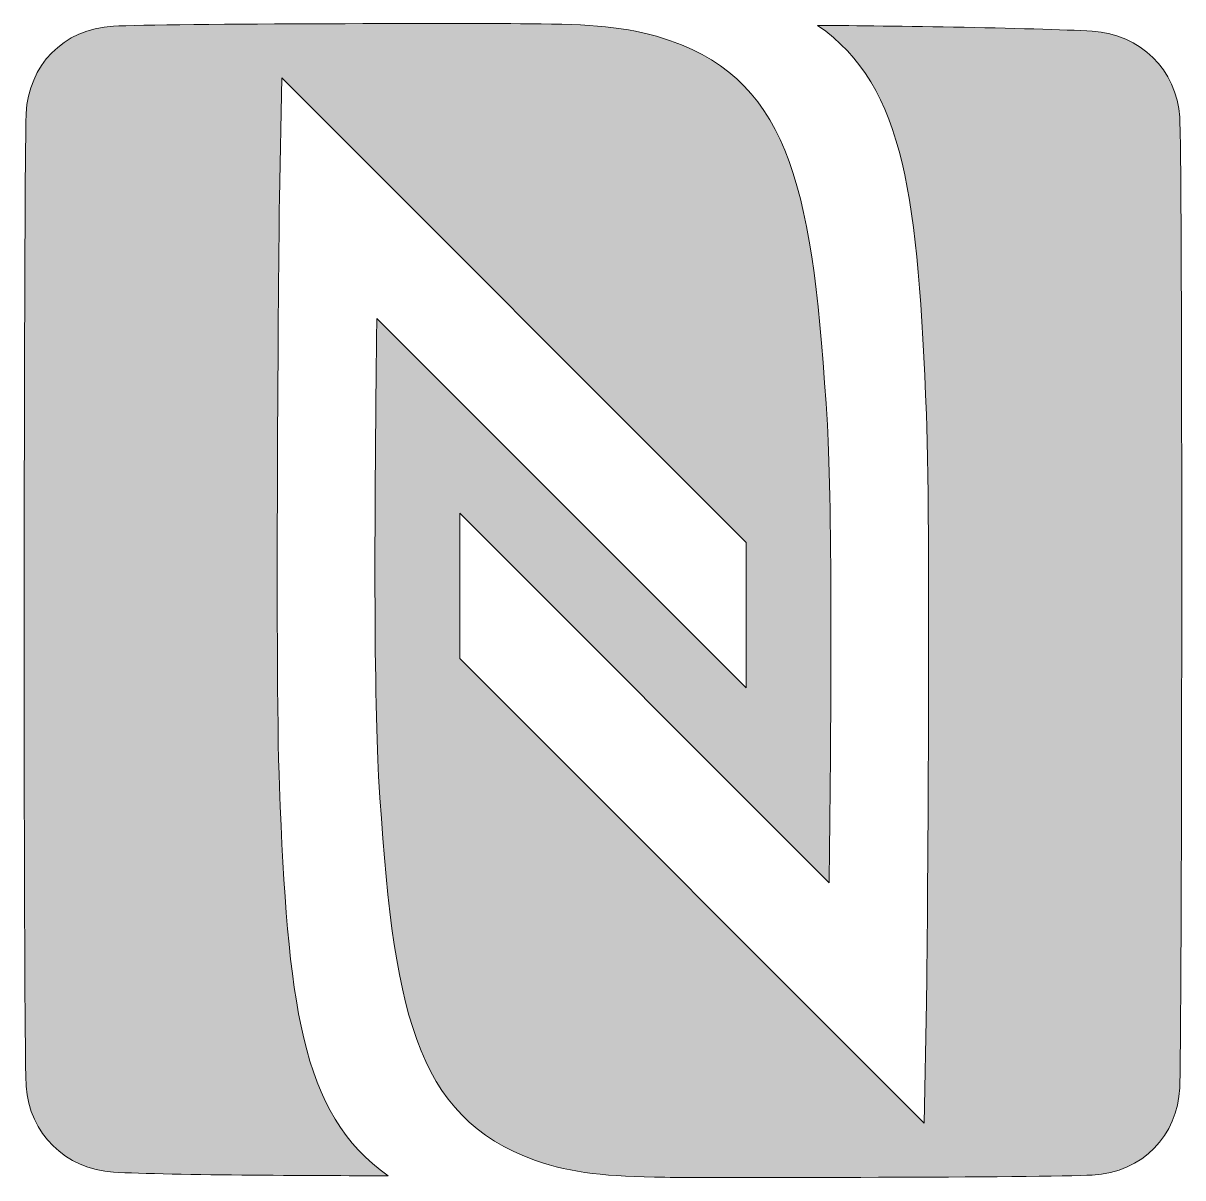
# Model space of a CAD drawing. Header units: millimetres. Extents: x 0 to 11.7, y 0 to 11.6.
import ezdxf

# ---------------------------------------------------------------- set-up
doc = ezdxf.new("R2010")
doc.units = ezdxf.units.MM
doc.header["$MEASUREMENT"] = 0
doc.layers.add('svg20675', color=7, linetype='Continuous')

# ---------------------------------------------------------------- blocks, each defined once
blk = doc.blocks.new('block 3')
at = {"layer": 'svg20675', "true_color": 0x1b395b}
h = blk.add_hatch(color=159, dxfattribs=at)
h.dxf.hatch_style = 2
edge = h.paths.add_edge_path()
edge.add_spline(control_points=[(11.649, 10.688), (11.619, 11.165), (11.253, 11.526), (10.767, 11.555), (10.231, 11.587), (8.498, 11.613), (7.999, 11.613), (8.89, 10.999), (9.011, 9.841), (9.095, 7.692), (9.144, 6.418), (9.1, 1.954), (9.097, 1.764), (9.097, 1.764), (9.074, 0.547), (9.074, 0.547), (9.074, 0.547), (4.392, 5.23), (4.392, 5.23), (4.392, 5.23), (4.392, 6.695), (4.392, 6.695), (4.392, 6.695), (8.114, 2.972), (8.114, 2.972), (8.125, 3.709), (8.133, 4.67), (8.133, 5.548), (8.133, 6.404), (8.121, 7.179), (8.097, 7.587), (7.956, 9.931), (7.738, 11.028), (6.515, 11.459), (6.141, 11.59), (5.792, 11.621), (5.211, 11.629), (4.73, 11.636), (1.385, 11.632), (0.901, 11.606), (0.389, 11.579), (0.044, 11.207), (0.02, 10.726), (-0.003, 10.252), (-0.01, 1.403), (0.02, 0.921), (0.051, 0.444), (0.417, 0.083), (0.901, 0.054), (1.438, 0.022), (3.172, 0.018), (3.67, 0.018), (2.779, 0.633), (2.658, 1.79), (2.573, 3.94), (2.525, 5.213), (2.57, 9.678), (2.573, 9.867), (2.573, 9.867), (2.596, 11.084), (2.596, 11.084), (2.596, 11.084), (7.278, 6.401), (7.278, 6.401), (7.278, 6.401), (7.278, 4.937), (7.278, 4.937), (7.278, 4.937), (3.555, 8.66), (3.555, 8.66), (3.546, 7.923), (3.536, 6.962), (3.536, 6.084), (3.536, 5.227), (3.549, 4.452), (3.573, 4.044), (3.713, 1.701), (3.931, 0.604), (5.154, 0.173), (5.529, 0.041), (5.878, 0.01), (6.459, 0.002), (6.939, -0.003), (10.285, -0.001), (10.767, 0.025), (11.281, 0.053), (11.626, 0.425), (11.649, 0.905), (11.672, 1.38), (11.68, 10.206), (11.649, 10.688)], knot_values=[0, 0, 0, 0, 0.352778, 0.352778, 0.352778, 0.705556, 0.705556, 0.705556, 1.058333, 1.058333, 1.058333, 1.411111, 1.411111, 1.411111, 1.763889, 1.763889, 1.763889, 2.116667, 2.116667, 2.116667, 2.469444, 2.469444, 2.469444, 2.822222, 2.822222, 2.822222, 3.175, 3.175, 3.175, 3.527778, 3.527778, 3.527778, 3.880556, 3.880556, 3.880556, 4.233333, 4.233333, 4.233333, 4.586111, 4.586111, 4.586111, 4.938889, 4.938889, 4.938889, 5.291667, 5.291667, 5.291667, 5.644444, 5.644444, 5.644444, 5.997222, 5.997222, 5.997222, 6.35, 6.35, 6.35, 6.702778, 6.702778, 6.702778, 7.055556, 7.055556, 7.055556, 7.408333, 7.408333, 7.408333, 7.761111, 7.761111, 7.761111, 8.113889, 8.113889, 8.113889, 8.466667, 8.466667, 8.466667, 8.819444, 8.819444, 8.819444, 9.172222, 9.172222, 9.172222, 9.525, 9.525, 9.525, 9.877778, 9.877778, 9.877778, 10.230556, 10.230556, 10.230556, 10.583333, 10.583333, 10.583333, 10.583333], degree=3, periodic=0)
edge.add_line((11.649, 10.688), (11.649, 10.688))
at = {"layer": 'svg20675', "lineweight": 0}
blk.add_open_spline([(11.649, 10.688), (11.619, 11.165), (11.253, 11.526), (10.767, 11.555), (10.231, 11.587), (8.498, 11.613), (7.999, 11.613), (8.89, 10.999), (9.011, 9.841), (9.095, 7.692), (9.144, 6.418), (9.1, 1.954), (9.097, 1.764), (9.097, 1.764), (9.074, 0.547), (9.074, 0.547), (9.074, 0.547), (4.392, 5.23), (4.392, 5.23), (4.392, 5.23), (4.392, 6.695), (4.392, 6.695), (4.392, 6.695), (8.114, 2.972), (8.114, 2.972), (8.125, 3.709), (8.133, 4.67), (8.133, 5.548), (8.133, 6.404), (8.121, 7.179), (8.097, 7.587), (7.956, 9.931), (7.738, 11.028), (6.515, 11.459), (6.141, 11.59), (5.792, 11.621), (5.211, 11.629), (4.73, 11.636), (1.385, 11.632), (0.901, 11.606), (0.389, 11.579), (0.044, 11.207), (0.02, 10.726), (-0.003, 10.252), (-0.01, 1.403), (0.02, 0.921), (0.051, 0.444), (0.417, 0.083), (0.901, 0.054), (1.438, 0.022), (3.172, 0.018), (3.67, 0.018), (2.779, 0.633), (2.658, 1.79), (2.573, 3.94), (2.525, 5.213), (2.57, 9.678), (2.573, 9.867), (2.573, 9.867), (2.596, 11.084), (2.596, 11.084), (2.596, 11.084), (7.278, 6.401), (7.278, 6.401), (7.278, 6.401), (7.278, 4.937), (7.278, 4.937), (7.278, 4.937), (3.555, 8.66), (3.555, 8.66), (3.546, 7.923), (3.536, 6.962), (3.536, 6.084), (3.536, 5.227), (3.549, 4.452), (3.573, 4.044), (3.713, 1.701), (3.931, 0.604), (5.154, 0.173), (5.529, 0.041), (5.878, 0.01), (6.459, 0.002), (6.939, -0.003), (10.285, -0.001), (10.767, 0.025), (11.281, 0.053), (11.626, 0.425), (11.649, 0.905), (11.672, 1.38), (11.68, 10.206), (11.649, 10.688)], degree=3, knots=[0, 0, 0, 0, 1, 1, 1, 2, 2, 2, 3, 3, 3, 4, 4, 4, 5, 5, 5, 6, 6, 6, 7, 7, 7, 8, 8, 8, 9, 9, 9, 10, 10, 10, 11, 11, 11, 12, 12, 12, 13, 13, 13, 14, 14, 14, 15, 15, 15, 16, 16, 16, 17, 17, 17, 18, 18, 18, 19, 19, 19, 20, 20, 20, 21, 21, 21, 22, 22, 22, 23, 23, 23, 24, 24, 24, 25, 25, 25, 26, 26, 26, 27, 27, 27, 28, 28, 28, 29, 29, 29, 30, 30, 30, 30], dxfattribs=at)

msp = doc.modelspace()

# ---------------------------------------------------------------- block references
at = {"layer": 'svg20675'}
msp.add_blockref('block 3', (0, 0), dxfattribs=at)

doc.saveas('drawing.dxf')
